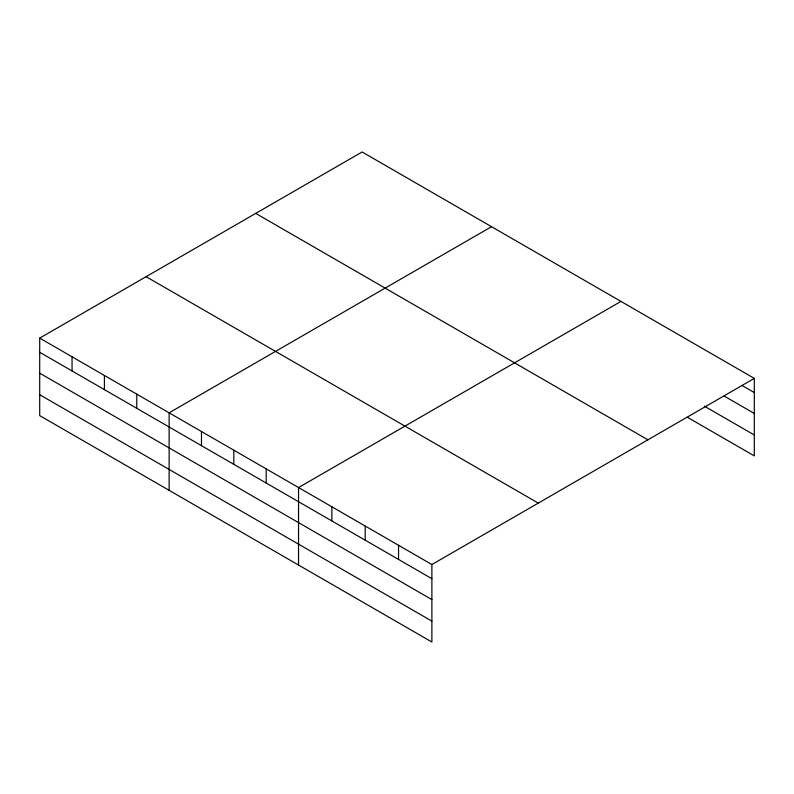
<?xml version="1.0" encoding="UTF-8"?>
<svg xmlns="http://www.w3.org/2000/svg" width="794" height="794" viewBox="0 0 794 794"><rect width="100%" height="100%" fill="white"/><g stroke="black" fill="none" stroke-linecap="round" stroke-linejoin="round"><path stroke-width="1.19" d="M431.886 599.599L431.886 564.534L39.7 338.115L39.7 415.609L431.886 642.028L431.886 599.599L39.7 373.17M687.624 417.396L754.3 455.885L754.3 378.391L362.114 151.972L39.7 338.115M491.536 226.687L169.122 412.83L169.122 490.325M620.958 301.412L298.544 487.556L298.544 565.05M431.886 564.534L754.3 378.391M741.794 385.338L754.3 392.554M724.088 396.017L754.3 413.456M704.298 406.121L754.3 434.993M255.718 213.397L647.904 439.816M146.096 276.679L538.282 503.108M39.7 352.268L431.886 578.697M39.7 394.707L431.886 621.136M398.548 545.289L398.548 559.452M365.21 526.045L365.21 540.208M331.882 506.8L331.882 520.963M266.188 468.877L266.188 483.03M233.833 450.188L233.833 464.351M201.478 431.509L201.478 445.672M136.767 394.152L136.767 408.315M104.411 375.473L104.411 389.636M72.055 356.794L72.055 370.957"/></g></svg>
